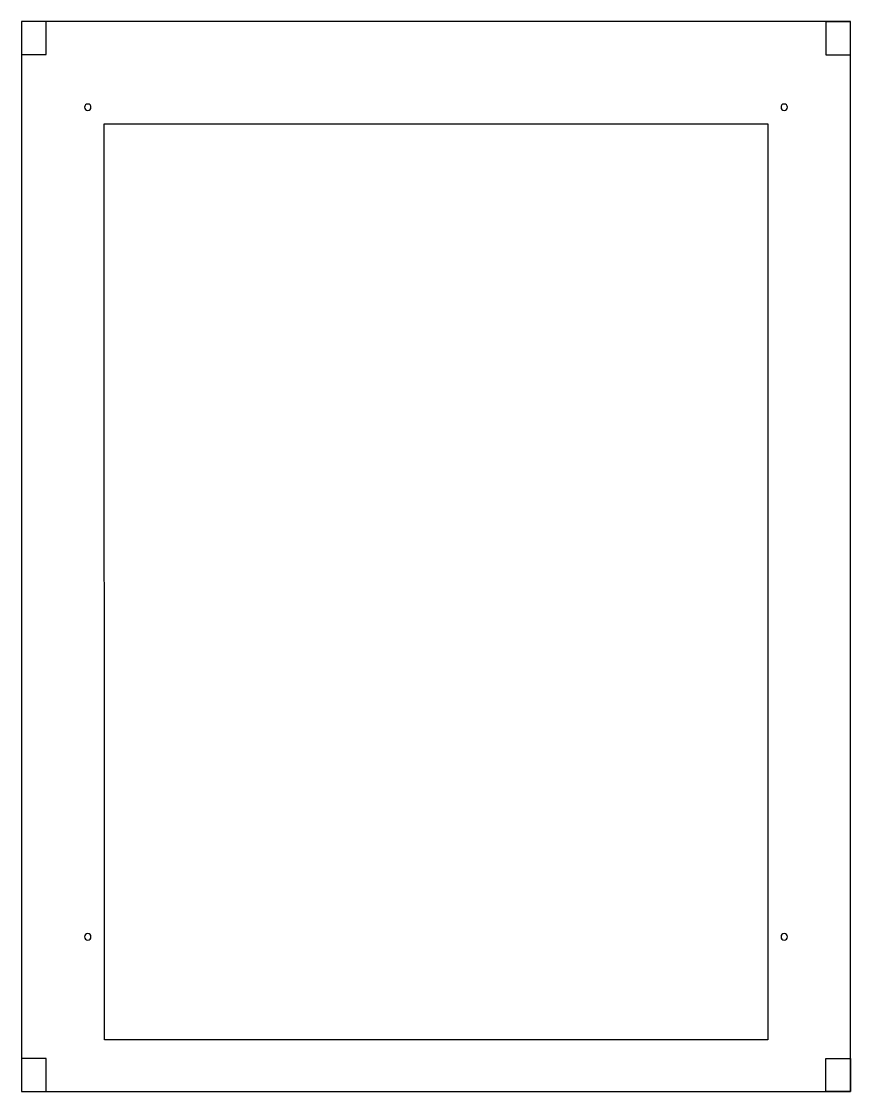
# Model space of a CAD drawing. Extents: x 1 to 13.5, y 1 to 17.1.
import ezdxf

# ---------------------------------------------------------------- set-up
doc = ezdxf.new("R2010")
doc.units = 0
doc.layers.add('1', color=7, linetype='CONTINUOUS')

msp = doc.modelspace()

# ---------------------------------------------------------------- linework, layer by layer
at = {"layer": '1', "color": 1, "linetype": 'CONTINUOUS'}
for p, q in [((13.5, 17.125), (1, 17.125)), ((1, 17.125), (1, 1)), ((1.375, 17.125), (1, 17.125)), ((1, 17.125), (1, 16.625)), ((1.375, 16.625), (1.375, 17.125)), ((13.5, 17.121), (13.125, 17.121)), ((13.125, 17.121), (13.125, 16.621)), ((13.5, 1), (13.5, 17.125)), ((13.5, 16.621), (13.5, 17.121)), ((1, 16.625), (1.375, 16.625)), ((13.125, 16.621), (13.5, 16.621)), ((2.25, 15.581), (12.25, 15.581)), ((2.254, 1.782), (2.25, 15.581)), ((12.25, 15.581), (12.254, 1.782)), ((12.254, 1.782), (2.254, 1.782)), ((1.375, 1.5), (1, 1.5)), ((1, 1.5), (1, 1)), ((1.375, 1), (1.375, 1.5)), ((13.125, 1), (13.125, 1.5)), ((13.125, 1.5), (13.5, 1.5)), ((13.5, 1.5), (13.5, 1)), ((1, 1), (13.5, 1)), ((1, 1), (1.375, 1)), ((13.5, 1), (13.125, 1))]:
    msp.add_line(p, q, dxfattribs=at)
for centre, start, end in [((2, 15.831), 360, 180), ((2, 15.831), 180, 360), ((12.5, 15.831), 360, 180), ((12.5, 15.831), 180, 360), ((2, 3.331), 360, 180), ((2, 3.331), 180, 360), ((12.5, 3.331), 360, 180), ((12.5, 3.331), 180, 360)]:
    msp.add_arc(centre, 0.0492, start, end, dxfattribs=at)

doc.saveas('drawing.dxf')
